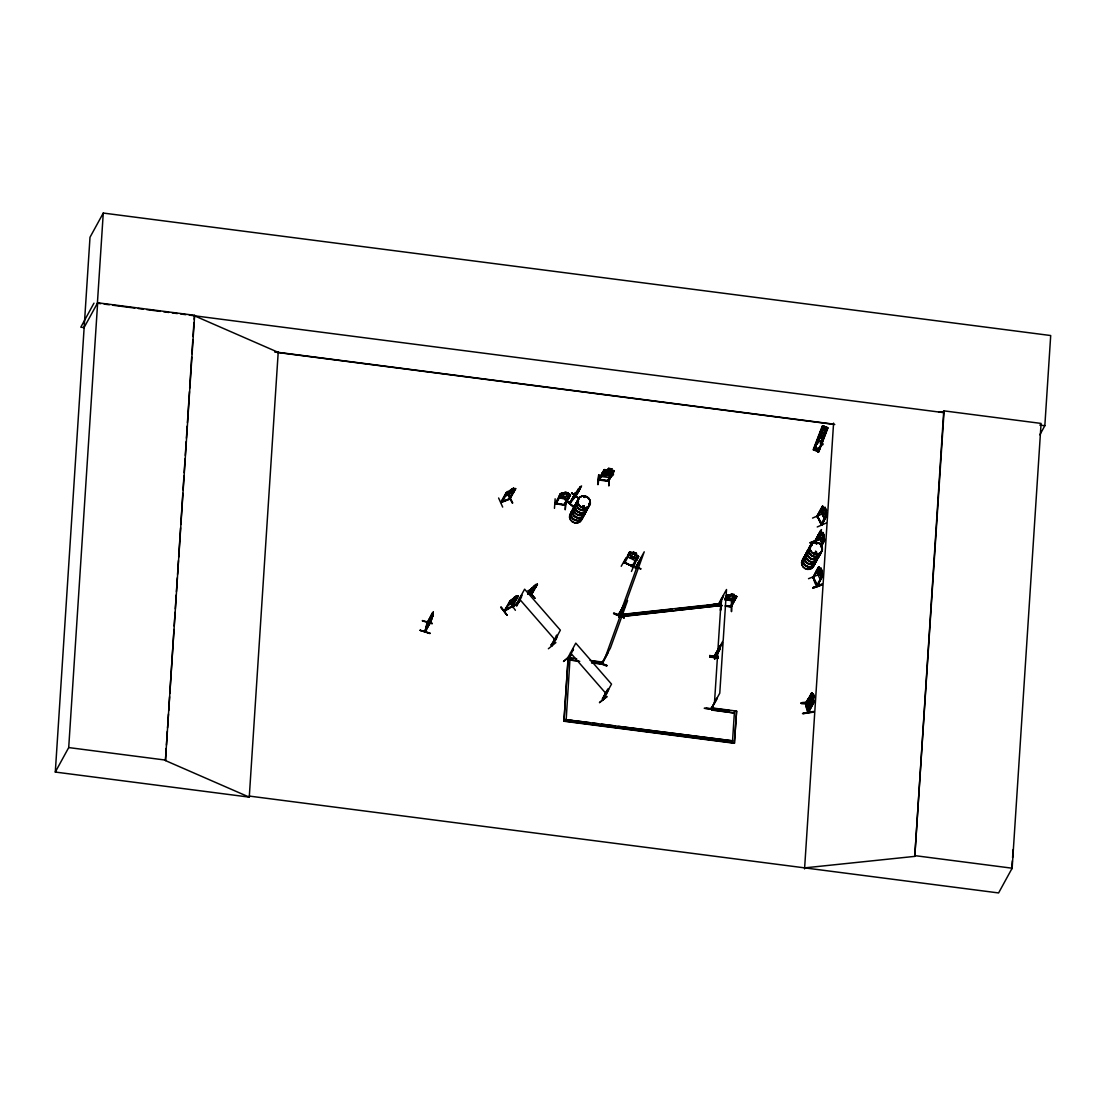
<?xml version="1.0" encoding="UTF-8"?>
<svg xmlns="http://www.w3.org/2000/svg" width="1106" height="1106" viewBox="0 0 1106 1106"><rect width="100%" height="100%" fill="white"/><g stroke="black" fill="none" stroke-linecap="round" stroke-linejoin="round"><path stroke-width="1.5" d="M817.237 526.968L826.293 523M425.133 631.25L427.69 622.319M432.377 612.765L427.262 623.369M822.864 575.535L817.237 586.028L812.91 577.014M813.145 576.876C817.044 593.424 818.869 581.618 822.104 575.424M812.882 587.742C819.905 586.968 830.053 580.138 812.827 587.701L822.035 584.327M425.423 631.54L431.146 621.074L433.262 612.06L427.206 623.48M500.99 501.958L501.751 501.53M508.995 499.373L515.064 489.004L508.995 499.373L510.198 498.612M509.424 499.041L509.949 498.336M816.809 449.354L816.435 449.188M601.318 475.304C601.941 478.939 600.835 472.29 603.171 472.138L612.074 472.718M604.36 471.806L606.696 472.234M601.692 476.603L609.475 477.529M609.475 477.64L611.259 476.479L609.406 477.585M735.048 599.756L733.264 600.807L725.481 599.881L725.107 598.47M724.983 598.802L726.863 595.277L730.402 595.249M728.149 594.973L735.863 595.996L733.596 595.664L735.02 596.369L733.803 598.595L728.536 598.982L727.402 597.821L728.619 595.595L730.485 595.401M733.264 600.807L735.048 599.659M731.052 606.973L736.803 596.452L731.121 607.028M706.471 708.103C739.638 712.292 680.204 705.186 716.453 709.983M718.167 658.139L709.72 656.563L718.153 657.628M713.149 604.277L721.582 604.913M711.241 708.78L711.697 707.895M711.435 708.531L711.49 707.564L711.849 708.379M715.167 657.42L714.504 658.761L720.213 648.144M714.794 655.747L720.379 645.558L714.614 655.291M720.172 649.015L714.863 658.803L714.711 657.476M714.642 656.038L714.918 654.752L715.084 656.024M715.153 657.6L714.96 658.72L714.974 657.78M718.057 605.632C718.236 604.844 717.379 606.6 721.596 605.438M718.541 605.549L718.596 604.719M720.324 610.249L721.471 600.558L720.697 610.291M721.485 605.494L721.416 604.954M716.605 698.232C716.605 699.739 704.204 720.946 716.909 699.13M720.034 645.517L720.338 646.429M723.656 595.443L717.932 606.06M726.518 595.705L727.43 595.816M725.37 605.908C734.343 607.83 729.283 606.821 735.504 596.811M731.619 601.816L731.481 611.646L731.591 601.816M736.416 596.922L735.476 597.143M249.458 796.099L249.403 797.15L55.3 772.057L90.001 237.278L103.273 213.057L1050.7 335.533L1044.838 425.713L1039.861 434.81M103.273 213.057L97.397 303.238L100.798 303.68M55.3 772.057L68.71 747.573L97.646 302.781L194.628 315.321L165.444 760.569L249.265 797.136L249.334 796.085L998.594 892.943L1012.142 868.21L1041.078 423.418L944.095 410.879L943.708 411.598L914.773 856.376L804.629 867.878M165.444 760.569L166.218 748.499M166.453 745.043L167.338 731.26M167.573 727.803L168.471 714.02M168.693 710.564L169.591 696.78M169.812 693.324L173.96 629.535M174.181 626.093L175.08 612.295M175.315 608.853L176.2 595.056M176.435 591.613L177.333 577.816M177.554 574.373L178.453 560.576M178.674 557.134L180.582 527.825M180.803 524.382L182.822 493.345M183.043 489.903L183.942 476.105M184.177 472.663L185.061 458.866M185.296 455.423L186.195 441.626M186.416 438.17L187.204 426.114M187.426 422.658L189.444 391.635M189.665 388.178L191.684 357.155M191.905 353.699L192.803 339.915M193.038 336.459L193.923 322.675M194.158 319.219L194.628 315.321M249.265 797.136L278.2 352.344L194.38 315.777M556.221 503.258L554.894 503.797L560.756 493.4L562.069 493.152M559 496.594L559.47 497.99L567.157 498.917L568.94 497.88L567.157 499.027L559.373 498.018C557.756 491.686 565.954 492.82 569.756 494.216C570.737 495.93 566.88 491.299 564.959 492.211L564.295 493.511L562.042 493.207M561.212 494.23L560.327 493.788L561.212 494.23L555.793 504.018L554.991 503.811L564.986 505.096L570.696 494.672M564.267 504.682L565.207 504.419M556.166 503.354L564.765 505.166L564.295 504.253M565.871 500.202L565.249 509.783L565.871 500.23M569.272 495.281L570.212 495.059L563.963 505.055L567.779 497.714M711.974 709.789L734.356 713.011L711.808 710.093L712.098 707.937L736.61 711.103L734.37 743.273L563.949 721.236L567.945 659.812L578.217 660.807M563.949 721.236L568.235 657.641L576.655 658.734M598.899 474.82L598.18 484.58L598.678 474.986M602.59 472.87L602.964 474.198L610.747 475.207L612.53 474.156M603.917 469.953L604.802 470.409L603.917 469.953L598.484 479.976L599.535 480.184M604.346 469.58L614.286 470.962L608.369 481.345L607.484 481.179L612.876 471.446L613.789 471.571L612.89 471.115M607.899 469.58L606.102 469.926L603.613 474.557L604.747 475.704L610.014 475.317L612.517 470.741L611.065 470.133L611.729 468.833M607.885 480.419L607.553 481.234L608.687 480.571M608.549 468.488L611.867 468.806L611.065 470.133M608.77 480.916L613.802 471.239M609.323 477.958L608.839 485.963L608.908 477.723M613.346 470.382L614.286 470.852M591.516 662.853L601.609 664.167L601.899 661.996L590.12 660.476M601.899 661.996L601.775 663.863L591.682 662.549M711.808 710.093L711.932 708.241L729.642 710.522M714.476 702.891L717.78 651.904M717.905 650.19L721.223 599.203M734.37 743.273L736.61 711.103M804.56 868.915L833.578 423.086M914.773 856.376L944.095 410.879M1011.755 868.915L1012.336 860.869M1012.571 857.648L1013.151 849.588M504.391 610.636L505.221 610.125M512.672 606.019L511.636 606.24L512.548 605.687M512.037 606.461L517.58 596.397L512.272 606.088L504.115 610.982L510.253 600.848L504.405 611.272L512.451 606.517L518.272 595.899L516.488 599.245M425.146 631.153L425.727 630.531M426.805 623.162L433.262 612.06M572.687 498.557L578.632 491.534L577.304 493.539M823.182 542.949L821.924 543.184L818.343 536.341L818.62 534.212L818.399 536.369M825.366 517.954L824.205 518.147L820.624 511.304L820.804 509.216M816.961 569.936C807.076 592.83 819.864 561.917 818.647 568.235M602.784 662.688L601.816 663.6L602.742 662.466M635.577 567.447L644.231 551.811L627.102 599.258L618.53 614.922L619.222 614.065M619.692 616.554L619.319 614.687L718.72 603.848L719.094 605.701L619.692 616.554C619.111 615.613 618.489 617.881 619.636 616.042M618.71 614.079L624.489 604.47L618.558 614.839M635.342 568.207L636.268 567.074M636.254 567.212L635.881 568.263M432.736 614.812L432.875 613.692L430.11 621.226C432.543 620.107 424.69 630.849 425.105 630.697M813.38 711.697L803.509 713.107M517.166 604.858L516.53 604.125L517.221 604.982L516.018 604.83L524.617 589.194L560.355 630.171L551.894 645.835L551.217 645.061L554.59 639.171M516.129 604.885L516.972 605.217L516.696 604.235M551.797 645.821C550.816 644.964 556.429 641.314 557.396 635.853L556.525 635.369L551.714 645.697M567.751 658.167L567.834 659.494L567.696 658.084M573.171 649.72L572.825 648.835L573.433 649.512L567.931 659.494L567.157 658.692L568.29 658.747M602.369 699.061L607.678 689.315L608.549 689.798C603.544 701.163 598.844 704.232 607.222 690.448M603.254 699.49L602.825 698.37L603.254 699.448M567.24 658.872L575.784 643.139L611.521 684.116L602.839 699.683L603.517 699.227L602.839 698.453L602.369 699.144M422.368 620.922L432.211 623.784M816.366 449.382L816.905 449.506M817.03 449.16L816.67 448.22L817.417 448.524M812.081 705.213L811.182 705.324L809.468 697.969L809.993 695.798M812.163 705.089C809.371 705.669 809.675 698.149 810.021 695.895M808.61 711.213L807.615 711.338C805.859 710.55 806.606 697.582 806.094 703.997M575.521 495.834L569.576 502.94L570.254 502.138M579.71 488.009L580.498 487.221L574.857 496.663M715.153 658.36L714.435 658.692M583.83 497.327L584.618 496.718M583.844 497.023L584.784 497.451M582.862 506.189L583.913 507.377M583.664 507.129L584.383 506.189M584.023 505.705L584.355 507.308M816.394 553.567L814.887 553.263L815.578 551.977M816.836 543.806L815.979 543.143M815.219 553.138L815.385 552.267L815.62 553.387M815.578 553.442L816.408 553.194L815.799 552.336M427.22 622.125L424.939 631.609L432.736 616.153M431.395 615.24L429.405 624.254M430.262 621.821L430.455 620.978M431.589 619.775L432.515 615.212L430.635 620.272L431.852 618.047M432.515 616.54L433.234 612.71M501.087 501.917L509.133 499.124M510.004 498.972L509.811 498.281M806.011 702.863C810.422 705.338 792.767 702.766 806.067 702.296M806.205 702.517L808.624 712.319L813.864 702.573L813.311 701.757L808.14 712.361M807.933 711.559L808.182 710.992M808.638 712.25L808.334 711.296M808.085 712.223C809.882 711.006 804.615 708.338 806.053 703.969M420.156 630.379L430.04 633.13M714.67 655.305L715.319 654.835M631.139 565.415L640.775 569.051M624.088 617.839L614.604 613.775M624.157 617.756C612.074 613.567 608.272 610.54 623.59 616.678M619.208 614.203L618.987 614.895M635.839 568.249L635.812 567.115M619.153 615.862L619.194 616.913M624.157 604.332L624.199 605.272L624.489 604.47M640.733 558.502L641.342 557.825L635.383 568.29M607.498 653.093L602.051 662.84M624.061 607.249L624.683 606.572L618.724 617.037M621.793 608.95L638.936 561.502M605.12 657.697L622.263 610.249M613.733 613.623L624.171 617.701M613.858 613.249L623.494 616.885M597.323 661.761L606.945 665.397L606.669 666.075L598.65 663.019M552.35 645.268L551.286 644.729M603.517 699.227L602.936 698.494M820.956 434.506L824.025 426.543L822.864 425.741L827.634 427.69L822.352 425.851L813.173 449.769L814.832 450.432L815.938 447.211M822.809 425.948L813.615 449.852L822.864 425.741M822.491 427.745L813.822 450.045M823.693 426.308L814.14 450.17L822.67 427.828M814.196 450.183L822.781 427.884M820.928 434.506L823.998 426.543M815.993 449.008L817.362 449.824L815.993 449.008C813.961 450.28 817.638 451.787 817.445 449.617M817.182 448.87L816.587 448.815M820.776 441.792L825.574 429.004M817.099 451.359L818.578 448.179L817.445 451.4L818.661 451.981L827.565 427.787L820.998 443.727M820.417 443.395L826.652 427.51M820.514 443.437L826.306 427.455M819.574 446.824L817.666 451.594M820.776 443.644L826.334 429.308M819.753 446.907L817.984 451.718L827.136 427.801M827.634 427.69L818.371 451.773L813.601 449.741L813.947 449.105L818.717 451.054L818.329 451.746M818.634 451.981L827.869 428.091M821.551 445.11L821.62 444.93A3.442 1.369 21.1 0 0 822.56 443.216A3.442 1.369 21.1 0 0 818.067 441.377A3.442 1.369 21.1 0 0 817.127 443.091M531.779 594.337L530.963 595.249L531.239 594.406M531.378 594.295L530.963 594.987M821.44 510.087C815.44 519.889 817.113 512.852 821.454 523.76M821.412 525.101L820.97 524.272L826.348 514.539L827.081 515.216L826.666 514.414L821.855 524.963L827.081 515.216M815.011 542.244L814.597 541.29M425.381 631.526L427.441 622.595M628.014 556.995L635.12 560.535L636.862 559.774L635.12 560.535M628.111 556.995L627.779 555.253L629.521 552.046L637.733 555.71L635.687 554.631M633.392 552.032L636.475 553.456L630.724 552.101M635.77 554.728L636.475 553.456M621.213 566.3L626.01 557.88M624.779 562.982L624.088 561.82L623.895 562.65L629.618 552.115L630.697 552.267M629.978 553.235L629.3 552.53L629.978 553.235L624.683 562.94M632.107 566.728C633.738 565.705 636.337 567.931 623.922 562.608M637.332 556.94L638.314 557.065L637.332 556.94L631.941 566.59M631.443 571.443L635.231 562.733M812.951 577.221L818.717 566.742L822.919 575.618L817.14 585.917M570.558 502.456L569.853 502.58M575.797 496.387L581.576 485.935L575.549 493.055M575.922 496.152L569.714 503.451L575.521 492.917M719.094 605.701L619.526 616.858L619.222 614.549L618.503 614.701M619.332 616.706L618.696 616.816M816.712 543.309L815.924 543.157M816.587 553.484L816.505 552.71M93.955 303.168L80.807 327.196L84.222 327.639M84.125 327.473L97.646 302.781M432.073 617.701L432.723 616.457M425.534 630.89L430.801 621.074M498.612 497.99L502.677 507.087M508 491.354C496.069 508.539 504.447 502.566 506.189 492.571L500.797 502.304L509.617 498.64M501.35 502.235L506.797 492.142L514.898 488.548M511.166 489.419L512.949 488.7M513.626 488.133L510.004 490.511L513.626 488.133L512.908 489.502L514.166 489.294M515.064 489.004L509.755 498.695M512.341 503.064L507.765 494.271M561.24 493.898L555.793 504.018M565.042 492.364L564.392 493.553L562.512 493.746L561.295 495.972L562.429 497.133L567.696 496.801L568.913 494.576L567.475 493.953L568.263 492.64M505.096 610.913L511.276 599.894M565.484 500.216C589.954 520.608 548.756 486.681 573.641 506.424M513.225 598.83L510.447 602.286L515.673 599.106L516.447 595.927L510.225 600.917M514.221 597.572L515.631 596.977M564.765 505.166L570.212 495.059M578.327 498.308L571.747 492.751M516.447 595.927L515.686 597.212L518.341 595.996M515.313 599.618L511.843 606.821M507.129 615.295L501.225 607.07M519.585 601.235L512.479 607.318M574.747 493.525L575.576 493.096L569.383 503.299C572.231 501.004 582.046 486.502 580.194 487.11M575.3 492.875L570.267 502.788M578.576 491.603L580.304 488.258L572.618 498.64M578.397 488.963L577.788 490.262L578.715 488.824M575.189 495.212L579.489 488.41M575.314 494.327L577.664 491.23M574.816 496.87L580.456 486.695M522.004 595.775C522.599 590.383 509.686 620.604 521.534 596.908M515.396 610.305L509.52 602.051M528.198 590.618L534.903 598.305M527.728 593.175L529.926 589.885L527.88 594.295M527.645 594.033L529.981 589.871M528.239 593.189L530.949 588.89L532.691 587.549L530.092 591.212L534.889 587.507L535.774 584.466L535.193 585.738M532.553 588.033L531.336 590.258L534.875 586.249M535.843 584.549L532.636 587.576M533.728 586.318L535 585.572M530.59 594.973L535.221 586.609M531.862 594.24L530.88 595.263L536.894 584.963L535.981 585.212M531.544 594.751L537.281 584.245M535.622 587.507L537.447 584.245L536.742 584.576M604.457 469.608L598.595 479.99L608.577 481.276M599.383 480.184L604.802 470.409M599.604 480.115L598.913 479.257M608.549 468.391L607.885 469.677L608.646 468.432L611.729 468.944M609.862 476.658L607.692 480.723M611.259 476.589C618.199 472.442 606.295 471.792 611.245 473.091M548.369 648.752L555.903 642.586M570.751 655.181L563.604 661.25M569.908 660.061L566.203 719.329M630.213 558.088L633.517 552.032M633.033 559.498L636.351 553.442M636.807 559.871L638.618 556.567L637.775 555.613M635.729 568.415L641.342 557.825M618.904 616.194L627.572 600.558L610.429 648.005L601.609 664.167M619.056 617.162L624.683 606.572M564.074 719.384L732.684 740.854L618.517 726.421M607.83 653.217L602.314 663.641M599.493 702.656L607.083 696.545L599.563 702.462M717.877 605.176L726.518 589.512L723.2 640.485L714.67 656.079M718.292 606.102L722.868 597.641M725.218 598.581L726.96 595.305M725.135 600.309L727.416 596.148M727.886 600.171L731.066 594.046L734.37 594.447L730.969 600.544M821.316 429.778L826.002 431.865M814.984 447.336L819.311 449.271L819.657 448.635L819.007 448.981M733.983 599.576L730.278 606.904M709.9 655.374L709.762 656.107L718.195 657.075M709.693 657.102L718.223 657.932M812.537 518.078L821.509 514.193M826.818 513.308L827.122 514.76L822.56 506.023L816.919 516.35L817.293 517.207M822.657 505.981L816.878 516.253M817.389 517.235L822.657 507.447L822.228 506.645L822.961 507.322M824.412 508.47L825.062 507.281L824.316 508.511L823.362 507.585L822.145 509.811L822.38 512.216L825.09 515.437L826.306 513.212L825.753 511.359M825.933 511.387L826.514 510.129L824.965 507.322M819.2 539.189L810.352 542.894M821.053 524.355L821.689 523.802L821.661 524.686M817.071 515.894L821.509 525.129L827.164 514.636M814.597 541.511L820.375 531.018L824.938 539.756L821.011 547.18M815.163 540.806L815.426 542.147L814.998 541.263L820.417 531.129L821.094 531.516M820.375 532.498C826.127 519.143 807.076 557.369 819.173 535.124M823.652 536.424L824.302 535.221L822.781 532.318L822.062 533.686L821.081 532.622L819.864 534.848L820.099 537.267L822.809 540.488L824.205 535.263M821.039 545.12L824.067 539.576L824.8 540.253L824.385 539.452M820.597 546.378L822.864 542.216M821.454 545.922L824.882 539.673M808.5 578.701L817.721 574.982M818.744 566.853L813.311 577.014L817.583 585.862L813.394 578.023M821.578 572.217L822.062 574.097L820.846 576.323L818.316 573.032L818.136 570.599L819.352 568.36L820.265 569.452L820.998 568.083L820.348 569.272M820.901 568.125L822.408 571.042L821.744 572.231M821.661 576.682L816.795 585.226L817.403 584.715M732.407 743.011L734.481 711.158L736.444 711.407M801.242 703.554L806.564 702.559L806.606 703.872M806.412 701.923L808.237 698.605L810.366 708.006M806.578 703.775L811.68 693.227L806.495 703.001M811.127 695.467L807.283 702.531L807.117 705.061L808.652 708.6L810.491 703.195M808.5 700.305L809.067 701.481L809.827 700.126L810.546 703.264L809.786 704.467M809.177 701.467L809.841 700.278M813.283 698.384L812.219 702.573L810.643 699.047L812.025 694.305L812.606 695.467C813.905 690.13 814.61 703.167 813.366 694.112L812.716 695.453M803.468 713.093C835.154 708.213 780.587 717.573 813.449 711.49M814.044 697.181L813.339 698.453L814.099 697.25M807.974 711.559L812.896 703.084M808.389 711.421L810.339 707.923M812.053 705.103L813.795 701.923L812.108 693.186L812.606 695.328M813.435 698.439L813.933 701.992L808.237 712.402L806.039 702.96L811.749 692.605L812.205 693.255M511.47 606.461L504.419 610.498M575.051 496.304L575.88 496.124M578.479 491.133L579.738 489.073L573.793 496.248M576.503 493.926L578.023 491.783M579.281 489.446L575.397 494.023L577.83 490.221M578.397 490.815L579.102 489.944L574.221 496.788L577.097 492.834M574.456 495.516L575.327 494.327M821.62 444.93L818.343 449.52L815.163 448.22M814.763 540.986L815.205 541.899M576.613 492.585L574.194 496.4L577.028 492.972M579.295 489.115L577.318 491.506M578.549 490.414L580.387 488.327M571.608 492.986L578.659 497.907M578.438 489.073L580.747 486.446M576.392 492.847L578.272 490.635M515.009 600.945C520.124 595.263 508.594 607.747 508.497 603.959L508.746 604.719M571.678 492.889L578.424 498.184M578.466 490.345L579.24 489.557M820.403 436.552L821.081 437.52L822.435 437.119M514.014 491.838L505.373 496.248L505.096 495.433M731.273 606.6L725.356 606.24M565.042 504.765L555.323 503.092M512.382 607.54L519.543 601.222M557.396 635.853L556.525 635.369M563.548 661.485L571.194 655.402M608.549 689.798L607.678 689.315M512.949 491.52L507.212 493.843L510.129 490.608M535.014 585.765L537.378 584.162M536.797 584.507L530.935 588.876M530.161 590.148L529.235 590.41M632.273 566.424L624.738 562.622M534.986 598.208L528.309 590.41M714.559 657.793L723.089 642.213L719.771 693.199L711.338 708.324M513.806 597.655L516.516 596.023M511.318 599.964L517.608 596.148M510.46 601.125L509.507 601.291M429.294 624.226L430.497 617.466M583.47 505.829L584.245 506.119M816.919 543.419L816.477 543.046M820.735 435.681L821.606 435.391M822.242 437.312L821.426 437.506M598.733 474.986L597.655 484.497M555.143 498.806L554.465 508.359M820.624 511.304L824.205 518.147M817.375 516.267L821.468 525.046M818.343 536.341L821.924 543.184M810.256 543.115L819.242 539.341M810.034 542.631L819.352 539.134M815.564 541.899L814.652 541.498M507.17 492.557L506.189 492.571M633.005 566.714L624.088 562.304M813.532 577.567L813.504 576.655M813.076 588.171L822.214 584.701M607.388 473.935L610.802 473.174L607.954 474.294L609.434 475.926L607.153 474.474L603.641 475.29L606.586 474.128L605.259 472.511L607.263 474.059M821.122 578.715L819.919 578.922L821.067 578.853M611.286 472.967L609.116 473.714L606.019 473.313L604.885 472.151M816.629 543.889L815.841 543.544M726.849 595.374L728.177 595.125M501.087 502.594L509.866 499.138L515.769 488.645L514.829 488.603M801.145 703.043L806.689 702.642M813.864 702.573L813.311 701.757M803.606 713.591L813.463 712.167M624.296 614.438L672.282 609.199M675.711 608.825L703.14 605.825M706.568 605.452L718.554 604.153L718.928 606.005M604.83 472.331L606.71 472.124M938.635 412.123L943.708 411.598M730.499 606.06L731.301 606.268M514.884 488.7L515.659 488.7M815.965 553.733L814.901 552.972M821.26 435.474L822.574 436.704M606.489 472.525L609.586 472.884M730.278 595.802L733.361 596.162M729.061 598.028L732.144 598.387M725.481 599.784L733.264 600.71M725.508 605.659L730.223 606.24M722.107 605.839L721.292 605.798M718.319 656.425L709.803 655.678L718.264 656.618M278.2 352.344L274.8 351.915L833.509 424.137M104.199 304.122L109.314 304.772M112.715 305.215L134.835 308.076M138.236 308.519L143.338 309.168M146.739 309.611L160.356 311.38M163.757 311.809L168.859 312.473M172.26 312.915L177.361 313.579M180.762 314.007L185.877 314.671M189.278 315.113L943.639 412.635M1039.778 425.063L1044.838 425.713M276.942 352.399L834.781 424.51M606.544 472.359L609.641 472.76M599.77 479.534L607.623 480.543M608.494 480.93L598.678 479.617M569.756 658.167L573.115 658.609M591.627 661.001L598.36 661.872M567.945 659.812L579.738 661.333M567.475 719.826L572.576 720.476M575.991 720.918L589.595 722.688M592.996 723.117L598.111 723.78M601.512 724.223L615.116 725.978M564.115 720.932L734.536 742.969M915.16 855.671L1012.142 868.21M68.71 747.573L165.679 760.112M632.826 553.318L631.097 552.959L629.867 555.184L630.862 556.899L635.729 558.101L636.945 555.876L635.646 554.728M583.996 505.843L582.89 505.981L583.042 507.046M583.111 506.631L583.733 507.087M422.451 620.535L432.335 623.286M632.867 567.143L638.618 556.567L637.706 555.641M813.297 577.913L813.601 576.696M631.277 565.042L640.886 568.719M600.406 663.227L606.848 665.591M815.233 448.027L818.412 449.326M632.604 553.719L635.425 555.115M631.388 555.945L634.208 557.355M625.056 562.442L632.217 566.037M735.794 595.927L736.803 596.563M555.184 503.534L556.028 503.603M818.606 566.77L819.394 567.337M551.714 644.508L551.203 645.199M535.691 587.452L528.35 593.798L528.156 593.106M570.475 652.83L606.212 693.808M519.322 598.885L555.046 639.862M508.152 494.133L512.686 503.078L507.834 494.133M817.97 567.903L822.2 576.779M816.615 572.079L820.03 578.991M505.152 495.294L505.456 496.179M811.68 693.227L811.887 694.084M587.466 508.041A6.415 5.876 28.7 0 1 577.705 511.981A6.415 5.876 28.7 0 1 578.383 501.668M587.659 507.903A6.525 5.972 28.7 0 1 577.733 511.898A6.525 5.972 28.7 0 1 578.41 501.419M575.784 504.682A6.415 5.876 28.7 0 0 577.194 514.649A6.415 5.876 28.7 0 0 586.235 510.295A6.415 5.876 28.7 0 1 577.194 514.649A6.415 5.876 28.7 0 1 575.784 504.695A6.415 5.876 28.7 0 0 577.277 514.511A6.415 5.876 28.7 0 0 586.332 510.129M589 503.631A6.525 5.972 28.7 0 1 580.705 510.032A6.525 5.972 28.7 0 1 578.493 499.539M587.715 507.599A6.415 5.876 28.7 0 1 578.659 511.967A6.415 5.876 28.7 0 1 577.263 502M588.931 505.373A6.415 5.876 28.7 0 1 579.89 509.742A6.415 5.876 28.7 0 1 578.479 499.774M587.728 507.765A6.525 5.972 28.7 0 1 577.816 511.76A6.525 5.972 28.7 0 1 578.493 501.281M589.069 503.354A6.415 5.876 28.7 0 1 580.899 509.645A6.415 5.876 28.7 0 1 578.728 499.318M583.291 515.659A6.415 5.876 28.7 0 1 574.249 520.041A6.415 5.876 28.7 0 1 572.839 510.073M583.443 513.792A6.525 5.972 28.7 0 1 575.134 520.179A6.525 5.972 28.7 0 1 572.936 509.7M582.074 517.898A6.415 5.876 28.7 0 1 572.314 521.838A6.415 5.876 28.7 0 1 572.977 511.525M582.157 517.76A6.415 5.876 28.7 0 1 572.383 521.686A6.415 5.876 28.7 0 1 573.06 511.387M584.95 512.852A6.525 5.972 28.7 0 1 575.756 517.29A6.525 5.972 28.7 0 1 574.318 507.17M583.429 513.654A6.415 5.876 28.7 0 1 575.258 519.944A6.415 5.876 28.7 0 1 573.088 509.617M584.756 512.99A6.415 5.876 28.7 0 1 575.714 517.359A6.415 5.876 28.7 0 1 574.304 507.391M585.019 512.714A6.525 5.972 28.7 0 1 575.825 517.152A6.525 5.972 28.7 0 1 574.401 507.032M585.005 512.548A6.415 5.876 28.7 0 1 575.963 516.917A6.415 5.876 28.7 0 1 574.553 506.949M819.422 552.82A6.415 5.876 28.7 0 1 811.237 559.111A6.415 5.876 28.7 0 1 809.08 548.797M819.712 554.244A6.525 5.972 28.7 0 1 810.518 558.696A6.525 5.972 28.7 0 1 809.094 548.562A6.525 5.972 28.7 0 0 810.601 558.558A6.525 5.972 28.7 0 0 819.795 554.106M818.177 555.074A6.415 5.876 28.7 0 1 810.007 561.364A6.415 5.876 28.7 0 1 807.836 551.051M815.495 551.092A6.415 5.876 28.7 0 1 816.726 552.198M821.177 551.576A6.525 5.972 28.7 0 1 811.265 555.571A6.415 5.876 28.7 0 1 811.901 545.341M811.942 545.106A6.525 5.972 28.7 0 0 811.265 555.571A6.415 5.876 28.7 0 0 820.998 551.714M819.781 553.94A6.415 5.876 28.7 0 1 810.007 557.88A6.415 5.876 28.7 0 1 810.684 547.567M821.26 551.438A6.525 5.972 28.7 0 1 812.067 555.876A6.525 5.972 28.7 0 1 810.629 545.756M821.246 551.272A6.415 5.876 28.7 0 1 812.951 556A6.415 5.876 28.7 0 1 809.703 546.779M815.357 562.014A6.415 5.876 28.7 0 1 805.597 565.954A6.415 5.876 28.7 0 1 806.26 555.641M815.537 561.876A6.525 5.972 28.7 0 1 805.624 565.871A6.525 5.972 28.7 0 1 806.302 555.392M814.127 564.267A6.415 5.876 28.7 0 1 805.085 568.636A6.415 5.876 28.7 0 1 803.675 558.668M814.21 564.101A6.415 5.876 28.7 0 1 805.168 568.484A6.415 5.876 28.7 0 1 803.758 558.502M807.712 551.286A6.415 5.876 28.7 0 0 809.882 561.599A6.415 5.876 28.7 0 0 818.053 555.309A6.442 5.903 28.7 0 1 809.951 561.489A6.442 5.903 28.7 0 1 807.767 551.12M816.892 557.604A6.525 5.972 28.7 0 1 808.583 564.005A6.525 5.972 28.7 0 1 806.385 553.512M815.288 563.078A6.415 5.876 28.7 0 1 805.845 565.498A6.415 5.876 28.7 0 1 805.14 555.972M816.505 560.853A6.415 5.876 28.7 0 1 807.062 563.272A6.415 5.876 28.7 0 1 806.371 553.747M815.62 561.737A6.525 5.972 28.7 0 1 805.693 565.733A6.525 5.972 28.7 0 1 806.385 555.267M816.947 557.327A6.415 5.876 28.7 0 1 808.776 563.618A6.415 5.876 28.7 0 1 806.606 553.29M607.263 470.88L610.581 471.377L607.263 470.88M420.169 630.282L429.958 633.475L420.169 630.282M819.615 437.644L817.251 444.059L819.74 437.686M509.907 491.009L508.691 493.235L511.47 492.115L512.686 489.889L509.907 491.009M564.171 493.953L562.954 496.179L566.037 496.58L567.254 494.354L564.171 493.953M565.484 492.64L567.475 492.889L565.484 492.64M513.004 599.231L511.788 601.457L514.318 599.922L515.534 597.696L513.004 599.231M607.761 470.133L605.272 474.75L608.355 475.11L610.858 470.534L607.761 470.133M607.802 471.197L609.793 471.433L607.802 471.197M609.074 468.82L611.065 469.068L609.074 468.82M633.876 552.571L635.466 553.871L633.876 552.571M821.938 428.16L826.694 430.11L821.938 428.16M731.591 594.475L733.582 594.71L731.591 594.475M820.375 432.211L825.145 434.16L820.375 432.211M819.546 434.354L824.302 436.303L819.546 434.354M818.606 436.787L823.376 438.736L818.606 436.787M824.122 509.036L822.905 511.262L824.329 513.986L825.546 511.76L824.122 509.036M825.131 508.138L825.836 510.281L825.131 508.138M821.841 534.087L820.624 536.313L822.048 539.023L823.265 536.797L821.841 534.087M822.864 533.175L823.555 535.318L822.864 533.175M820.058 569.853L818.841 572.079L820.14 574.83L821.357 572.604L820.058 569.853M821.053 568.954L821.675 571.125L821.053 568.954M808.859 701.881L807.643 704.107L808.292 707.024L809.523 704.799L808.859 701.881M812.385 695.868L811.168 698.093L811.845 701.01L813.062 698.785L812.385 695.868M809.73 701.01L809.938 703.292L809.73 701.01M813.269 694.997L813.491 697.278L813.269 694.997M500.88 607.291L507.156 615.309L500.824 607.332M578.479 504.129A6.415 5.876 28.7 0 0 589.374 505.539A6.415 5.876 28.7 0 0 584.507 495.903A6.415 5.876 28.7 0 0 578.479 504.129M578.355 504.364A6.415 5.876 28.7 0 0 589.249 505.774A6.415 5.876 28.7 0 0 584.383 496.138A6.415 5.876 28.7 0 0 578.355 504.364M578.41 504.239A6.442 5.903 28.7 0 0 589.332 505.649A6.442 5.903 28.7 0 0 584.452 495.986A6.442 5.903 28.7 0 0 578.41 504.239M810.546 550.484A6.415 5.876 28.7 0 0 821.44 551.894A6.415 5.876 28.7 0 0 816.574 542.258A6.415 5.876 28.7 0 0 810.546 550.484M810.422 550.719A6.415 5.876 28.7 0 0 821.302 552.115A6.415 5.876 28.7 0 0 816.449 542.493A6.415 5.876 28.7 0 0 810.422 550.719A6.401 5.862 28.7 0 0 821.302 552.101A6.401 5.862 28.7 0 0 816.449 542.493A6.401 5.862 28.7 0 0 810.435 550.705"/></g></svg>
